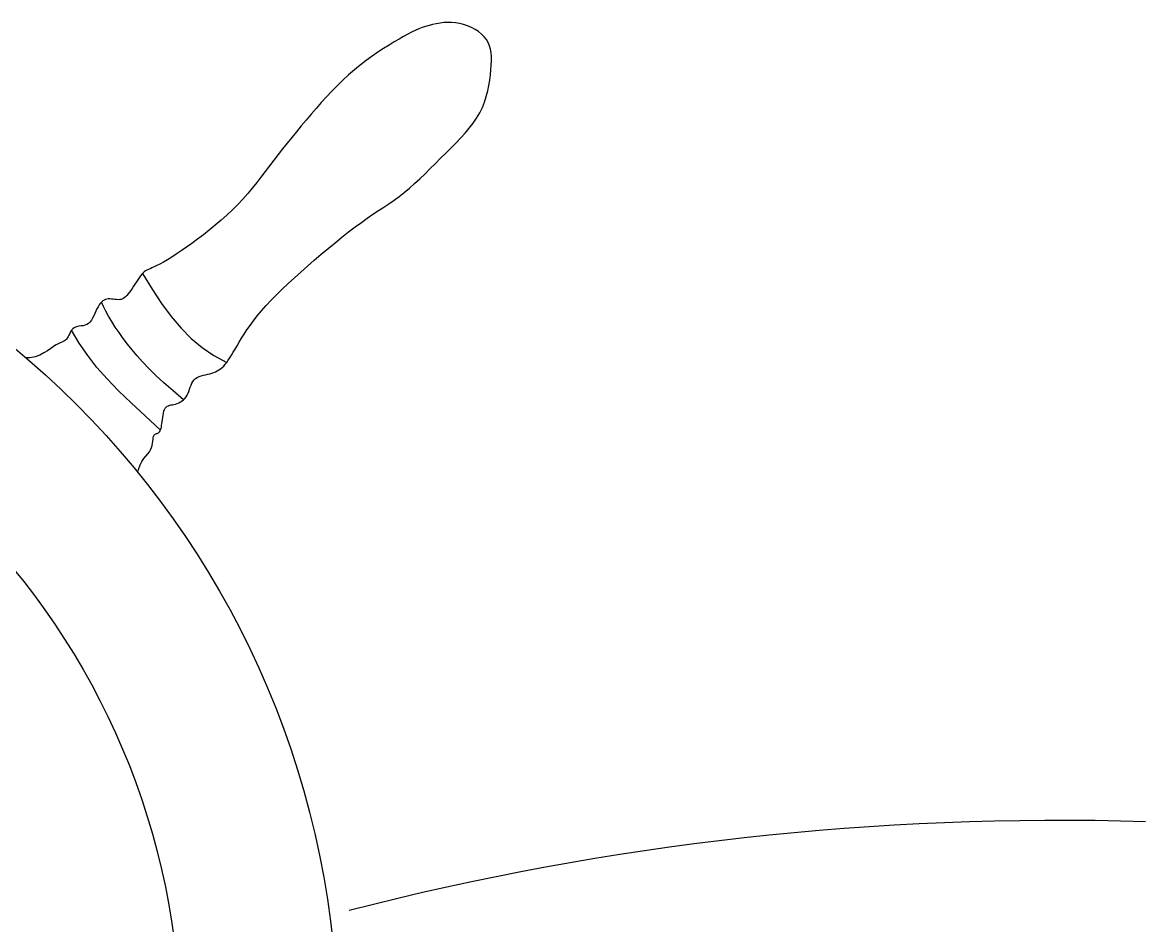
# Model space of a CAD drawing. Header units: inches. Extents: x 7.5 to 50, y 15.4 to 40.2.
# Drawn here: x 9.3796 to 9.4569, y 21.7646 to 21.8268 of the extents above; entities that cross this region are included whole.
import ezdxf

# ---------------------------------------------------------------- set-up
doc = ezdxf.new("R2010")
doc.units = ezdxf.units.IN
doc.header["$MEASUREMENT"] = 0
doc.layers.add('02', color=2, linetype='Continuous')

msp = doc.modelspace()

# ---------------------------------------------------------------- linework, layer by layer
at = {"layer": '02'}
for points in [[(9.387559568085699, 21.79583699818719), (9.387607260183422, 21.79604014868634), (9.387721362099974, 21.79634731557704), (9.387851389865382, 21.79659373693827), (9.387988752960219, 21.7967931046234), (9.388124861330716, 21.79695911048581), (9.388251124457447, 21.79710544637889), (9.388358952752306, 21.79724580415601), (9.38844194313976, 21.79739095088113), (9.388502444648175, 21.79753995446041), (9.38854499351698, 21.79768895805424), (9.388574126218437, 21.79783410477936), (9.388594379224806, 21.7979715377816), (9.388610288775517, 21.79809740020679), (9.388626391342832, 21.79820783517167), (9.388647223166181, 21.79829898582208), (9.388676275308235, 21.79836834518316), (9.388712856029152, 21.79841880592827), (9.388755227946668, 21.798454610581), (9.38880165344569, 21.79848000170856), (9.388850395609616, 21.79849922184909), (9.388899716823353, 21.79851651354071), (9.388947879937469, 21.79853611935065), (9.388993147336869, 21.79856228183159), (9.3890341357747, 21.79859860070534), (9.389070877381592, 21.79864610447218), (9.38910375842358, 21.79870517881606), (9.389133164701043, 21.79877620945005), (9.389159482247187, 21.79885958201445), (9.38918309732805, 21.79895568223689), (9.38920439597684, 21.79906489578676), (9.389223764226763, 21.79918760834804), (9.389241781360461, 21.79932333781577), (9.389259798261328, 21.7994681309148), (9.389279359527855, 21.79961716655195), (9.3893020095257, 21.7997656236486), (9.389329292154862, 21.7999086811116), (9.389362752246662, 21.80004151789141), (9.389403933933927, 21.80015931288032), (9.389454381349488, 21.80025724501426), (9.389515220462336, 21.80033203596501), (9.38958590481895, 21.80038657834772), (9.389665468870653, 21.80042530760071), (9.389752947301595, 21.80045265908954), (9.38984737549442, 21.80047306823796), (9.389947787667616, 21.80049097044063), (9.390053218738167, 21.80051080107766), (9.390162703623055, 21.80053699555825), (9.390275084455489, 21.80057328218496), (9.39038843013811, 21.80062056089188), (9.39050061772111, 21.80067902452098), (9.390609523556186, 21.80074886591425), (9.390713024460702, 21.80083027791367), (9.390808996786355, 21.80092345336121), (9.390895317350505, 21.80102858509887), (9.390969862272023, 21.80114586595406), (9.391031570308833, 21.80127481383639), (9.39108362635131, 21.80141224682408), (9.391130277463226, 21.8015543080484), (9.39117577024269, 21.8016971406552), (9.391224351520641, 21.8018368877612), (9.391280268360852, 21.8019696924977), (9.391347767594262, 21.80209169802507), (9.39143109581898, 21.80219904746006), (9.39153321301098, 21.80228897671001), (9.391651931493534, 21.80236309281569), (9.391783776734947, 21.80242409557938), (9.391925273970692, 21.80247468480335), (9.392072948203413, 21.80251756030444), (9.392223325134246, 21.80255542187039), (9.392372929765834, 21.80259096931801), (9.392518287566482, 21.8026269024496), (9.39265663180965, 21.80266572822544), (9.392788026756598, 21.80270918225248), (9.392913244240908, 21.80275880726655), (9.393033056794657, 21.8028161460035), (9.393148236484258, 21.80288274121373), (9.393259555143295, 21.80296013566218), (9.393367785536675, 21.80304987207015), (9.39347369926515, 21.80315349320259), (9.393578197383313, 21.80327231680818), (9.393682695501475, 21.80340676071607), (9.393788737985297, 21.80355701778277), (9.393897868967606, 21.80372328083573), (9.394011633046894, 21.80390574270238), (9.394131574123158, 21.80410459625379), (9.394259237027718, 21.80432003431739), (9.394396165427743, 21.80455224973517), (9.394544032909899, 21.80480127463776), (9.394705026918082, 21.80506649835403), (9.394881463884367, 21.80534714953061), (9.395075660706489, 21.80564245678503), (9.395289933118029, 21.80595164873481), (9.395526598249553, 21.80627395402659), (9.395787972300305, 21.80660860126333), (9.396076371702357, 21.80695481907711), (9.39639334082137, 21.80731180396939), (9.396737335291682, 21.80767862386089), (9.397106038681223, 21.80805431452715), (9.397497134557916, 21.80843791178737), (9.39790830648969, 21.80882845140255), (9.39833723804447, 21.80922496917734), (9.39878161255735, 21.80962650090184), (9.39923911359626, 21.81003208235158), (9.399707135320632, 21.81044023508108), (9.400181913324623, 21.81084742361524), (9.400659394026725, 21.81124959822879), (9.401135523379772, 21.81164270924015), (9.401606247569426, 21.81202270690952), (9.402067513014181, 21.8123855415262), (9.402515265666871, 21.8127271633795), (9.402945451945989, 21.81304352274416), (9.403355240398078, 21.81333236979223), (9.40374669017735, 21.81359865415394), (9.404123083031728, 21.81384912535683), (9.404487700709133, 21.81409053292843), (9.404843824491827, 21.8143296263526), (9.405194736360563, 21.81457315518598), (9.405543717830433, 21.81482786891244), (9.405894050649358, 21.81510051707406), (9.406248267549081, 21.81539604609967), (9.406605906826435, 21.81571219016875), (9.406965757529242, 21.81604488037662), (9.407326609170987, 21.81639004781861), (9.40768725079949, 21.81674362359005), (9.408046471695407, 21.81710153880082), (9.40840306137222, 21.81745972453169), (9.40875580911058, 21.8178141119071), (9.40910311210434, 21.81816171381175), (9.409441800364284, 21.81850387036062), (9.409768312047227, 21.81884300350172), (9.41007908484432, 21.8191815351394), (9.410370556912376, 21.81952188723623), (9.410639166175379, 21.81986648168201), (9.410881350557311, 21.82021774042475), (9.411093548447816, 21.82057808538335), (9.411273323041378, 21.82094887812233), (9.411422740709959, 21.82132723867213), (9.411544993328853, 21.82170922669426), (9.411643272773354, 21.82209090185021), (9.411720770685925, 21.82246832380148), (9.41178067917469, 21.82283755220957), (9.411826190114944, 21.82319464673598), (9.41186049514915, 21.8235356670422), (9.411885701860292, 21.82385748826452), (9.411899579497977, 21.82416024749651), (9.41189881371799, 21.82444489729202), (9.411880089011966, 21.82471239019029), (9.411840091035693, 21.82496367877426), (9.411775504513635, 21.82519971559774), (9.41168301486875, 21.8254214532), (9.411559307058333, 21.82562984414941), (9.411402355455785, 21.82582544702124), (9.411215293263076, 21.82600724434557), (9.411002542399793, 21.82617382471759), (9.410768524785517, 21.82632377665974), (9.410517663271158, 21.82645568878176), (9.410254379310636, 21.82656814959152), (9.40998309552203, 21.82665974769876), (9.409708234057753, 21.82672907162593), (9.40943362335208, 21.82677527795855), (9.409160716733886, 21.8267997951563), (9.408890373813911, 21.82680461972738), (9.408623454202889, 21.82679174816545), (9.408360817744388, 21.8267631769351), (9.408103324049144, 21.82672090252996), (9.407851832262232, 21.82666692144372), (9.40760720269288, 21.82660323015549), (9.407369411359532, 21.82653120312276), (9.407134901774107, 21.82644972680388), (9.40689923385623, 21.82635706559191), (9.406657967991187, 21.82625148387994), (9.406406664098604, 21.82613124611922), (9.406140882098107, 21.82599461670285), (9.405856182607813, 21.82583986002388), (9.405548125314517, 21.8256652405336), (9.405213750475077, 21.82546940830904), (9.404856018065466, 21.82525255617762), (9.404479367933227, 21.82501526267985), (9.404088239693074, 21.82475810634165), (9.403687073658212, 21.82448166567443), (9.403280309443353, 21.82418651921868), (9.402872387128873, 21.82387324548578), (9.402467746329485, 21.82354242300168), (9.402070055059149, 21.82319491955528), (9.401679892134844, 21.82283276000195), (9.401297065005629, 21.82245825847455), (9.400921379956408, 21.82207372907684), (9.400552644436239, 21.82168148592715), (9.400190665428518, 21.82128384315835), (9.39983524945098, 21.8208831148742), (9.399486203952684, 21.82048161520758), (9.399143367581992, 21.82008127257829), (9.398806708673938, 21.81968247268484), (9.39847622676286, 21.81928521554179), (9.398151922314419, 21.81888950113458), (9.397833794862954, 21.81849532947778), (9.397521844641297, 21.81810270055681), (9.397216071882276, 21.8177116144008), (9.396916476120232, 21.81732207100973), (9.396622478771015, 21.81693410251425), (9.396331183887078, 21.81654786961114), (9.396039116703896, 21.81616356515693), (9.395742802689774, 21.81578138199362), (9.395438767313017, 21.81540151296318), (9.395123535576268, 21.81502415089304), (9.394793632947831, 21.81464948862519), (9.394445584663181, 21.81427771901614), (9.394077267306848, 21.81390935631604), (9.393691962626754, 21.81354620036397), (9.393294303254216, 21.81319037246536), (9.392888922519042, 21.81284399386747), (9.39248045305255, 21.81250918587572), (9.392073527951716, 21.8121880697519), (9.391672779847859, 21.81188276675781), (9.391282842070787, 21.81159539816978), (9.390907897190182, 21.81132782816091), (9.390550325433715, 21.81108089236037), (9.390212057665913, 21.81085516930867), (9.389895024052812, 21.8106512375463), (9.38960115522611, 21.8104696755992), (9.389332381351842, 21.81031106199331), (9.389090632828875, 21.81017597526913), (9.388877840288906, 21.81006499395259), (9.388694904088034, 21.8099776359533), (9.388538607438086, 21.80990917658452), (9.388404703042461, 21.80985383057229), (9.38828894453588, 21.80980581261353), (9.38818708438891, 21.80975933741971), (9.388094876469104, 21.80970861968778), (9.38800807347986, 21.80964787412919), (9.387922428590237, 21.80957131544088), (9.387834499399169, 21.80947473322991), (9.387744060759424, 21.80936021661288), (9.387651691487982, 21.80923142958742), (9.387557971100314, 21.80909203619482), (9.387463478413402, 21.80894570043271), (9.387368792942716, 21.80879608632782), (9.387274493272407, 21.8086468578778), (9.387181159150778, 21.80850167909481), (9.387089144014745, 21.80836386045227), (9.386997900945126, 21.80823529826845), (9.386906658108337, 21.80811753526465), (9.386814643205135, 21.80801211422037), (9.386721083703442, 21.8079205778569), (9.386625208002506, 21.80784446896829), (9.386526243570252, 21.80778533029039), (9.386423418573095, 21.8077447045736), (9.38631628225091, 21.80772317034386), (9.386205671164198, 21.80771744930204), (9.386092743645413, 21.80772329885182), (9.385978657794176, 21.80773647646962), (9.385864571942939, 21.80775273958822), (9.385751644424154, 21.80776784566948), (9.385641033337443, 21.80777755216074), (9.385533897015257, 21.80777761649475), (9.385431168409987, 21.80776440678998), (9.38533287965226, 21.80773673384935), (9.385238837958305, 21.80769401914691), (9.385148849845855, 21.80763568412764), (9.385062722531138, 21.80756115026558), (9.384980262997551, 21.80746983902024), (9.38490127822849, 21.80736117186567), (9.384825575207351, 21.80723457026139), (9.38475267104338, 21.80709058058816), (9.38468092521186, 21.8069342489263), (9.384608407313927, 21.80677174624831), (9.384533186717881, 21.80660924357031), (9.384453333257689, 21.80645291189391), (9.384366916534482, 21.80630892217702), (9.384272005916564, 21.80618344545034), (9.3841666712379, 21.8060826526718), (9.384049882921381, 21.80601052929084), (9.383924214909776, 21.80596231850465), (9.383793141501947, 21.80593107795827), (9.383660137928082, 21.8059098652822), (9.383528678719877, 21.80589173810692), (9.383402238409026, 21.80586975407747), (9.383284291760056, 21.80583697082435), (9.383178313770323, 21.80578644600715), (9.383086749161585, 21.80571335851815), (9.383007925278498, 21.80562137238409), (9.382939139422952, 21.80551627289348), (9.382877688896833, 21.8054038453494), (9.382820871467693, 21.80528987504037), (9.38276598443742, 21.80518014726946), (9.382710325107901, 21.8050804473252), (9.382651191246687, 21.80499656051067), (9.382585960482238, 21.80493215083803), (9.382512332680626, 21.80488239722869), (9.382428087568833, 21.80484035734222), (9.382331005339502, 21.80479908880913), (9.382218865952446, 21.80475164927444), (9.382089449833138, 21.80469109639777), (9.381940536475732, 21.80461048783869), (9.38176990653853, 21.80450288119861), (9.381575146499081, 21.80436512675912), (9.381353071699841, 21.80420924507158), (9.38110030353534, 21.80405104929483), (9.380813464331432, 21.80390635260225), (9.380489175715475, 21.80379096812354), (9.380124059547661, 21.8037207090612), (9.379881440470918, 21.80371518445569)], [(9.387878464111118, 21.80952302434267), (9.388545833802773, 21.80844172486938), (9.38920285114552, 21.80745626809327), (9.389863000526084, 21.80656398503303), (9.390539766796856, 21.80576220670734), (9.391246634577392, 21.80504826409121), (9.391997088720082, 21.80441948821787), (9.392804614310144, 21.80387321009145), (9.393682695501475, 21.80340676071607)], [(9.390713024460702, 21.80083027791367), (9.389986016596659, 21.80144032219793), (9.389351448551743, 21.80199853512128), (9.388798091602503, 21.80251214165143), (9.388314717025487, 21.80298836671242), (9.387890095631583, 21.80343443528651), (9.38751299869734, 21.80385757229775), (9.387172197266473, 21.80426500271384), (9.386856462382703, 21.80466395148793), (9.386556864758013, 21.80505997160177), (9.386273670983492, 21.8054519281806), (9.386009448249816, 21.80583701439279), (9.385766762583508, 21.80621242337762), (9.385548180709584, 21.80657534830349), (9.38535626912023, 21.80692298230966), (9.38519359430763, 21.80725251857908), (9.385062722531138, 21.80756115026558)], [(9.389118461445896, 21.79874069413305), (9.388064911863758, 21.79971465086525), (9.387109045912503, 21.80061167969794), (9.386243412313043, 21.80145397714765), (9.385460559087797, 21.80226373975999), (9.384753035423337, 21.80306316406601), (9.384113389342083, 21.80387444658223), (9.383534169797777, 21.80471978383972), (9.383007925278498, 21.80562137238409)]]:
    msp.add_lwpolyline(points, dxfattribs=at)
for radius in [0.06137185799310904, 0.05054468000910903]:
    msp.add_circle((9.33994646723847, 21.75711365158455), radius, dxfattribs=at)
msp.add_arc((9.450905720512374, 21.57677909396549), 0.1950972082214225, 88.23690557026522, 104.487956572041, dxfattribs=at)

doc.saveas('drawing.dxf')
